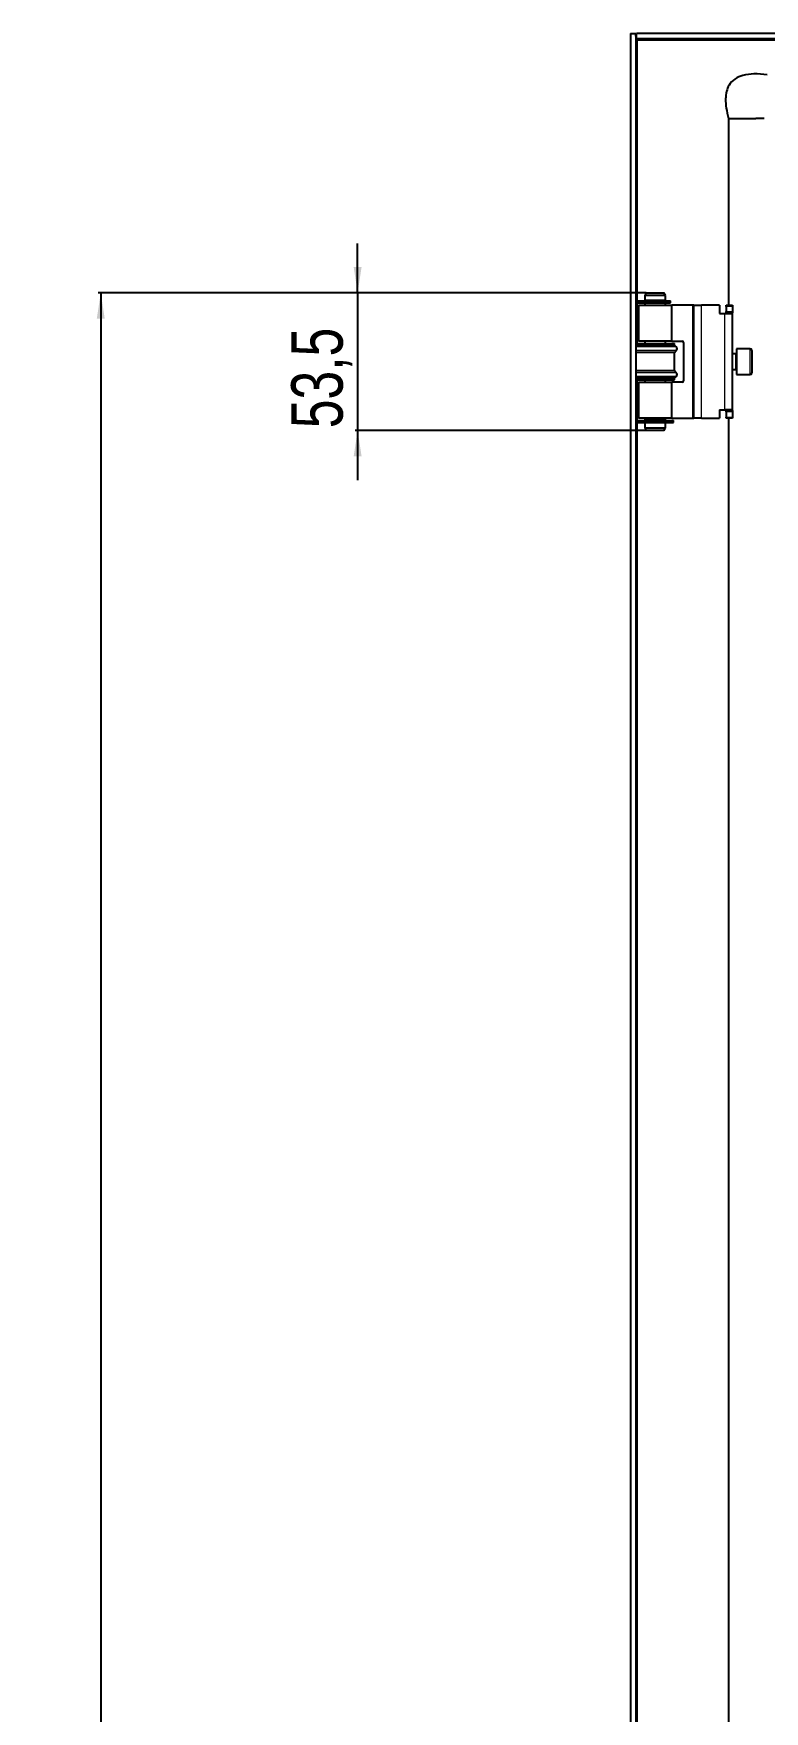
# Model space of a CAD drawing. Header units: millimetres. Extents: x -188 to 1345, y -1228 to 1043.
# Drawn here: x 587 to 871, y 203 to 855 of the extents above; entities that cross this region are included whole.
import ezdxf

# ---------------------------------------------------------------- set-up
doc = ezdxf.new("R2010")
doc.units = ezdxf.units.MM
doc.layers.add('FORMAT', color=7, linetype='Continuous')
doc.styles.add('SLDTEXTSTYLE0', font='TXT', dxfattribs={"width": 0.75})
doc.dimstyles.new('SLDDIMSTYLE0', dxfattribs={"dimtxt": 20, "dimasz": 10, "dimexe": 0, "dimexo": 0.0625, "dimgap": 5, "dimtad": 2, "dimdec": 1, "dimrnd": 1e-09, "dimzin": 12, "dimdsep": 46, "dimtxsty": 'SLDTEXTSTYLE0', "dimsah": 1, "dimcen": 0.09, "dimadec": 0, "dimazin": 3, "dimtfac": 1, "dimtofl": 0, "dimtmove": 0, "dimatfit": 3, "dimfxl": 0, "dimfrac": 2, "dimtolj": 1, "dimtzin": 12, "dimarcsym": 0})
doc.dimstyles.new('SLDDIMSTYLE1', dxfattribs={"dimtxt": 20, "dimasz": 10, "dimexe": 0, "dimexo": 0.0625, "dimgap": 5, "dimtad": 2, "dimdec": 1, "dimrnd": 1e-09, "dimzin": 12, "dimdsep": 46, "dimtxsty": 'SLDTEXTSTYLE0', "dimsah": 1, "dimcen": 0.09, "dimadec": 0, "dimazin": 3, "dimtfac": 1, "dimtmove": 0, "dimatfit": 0, "dimfxl": 0, "dimfrac": 2, "dimtolj": 1, "dimtzin": 12, "dimarcsym": 0})

# ---------------------------------------------------------------- blocks, each defined once
blk = doc.blocks.new('_D_4')
at = {"layer": 'FORMAT'}
for p, q in [((713.21, 754.27), (713.21, 773.5)), ((825.28, 754.27), (712.21, 754.27)), ((713.21, 754.27), (713.21, 700.77)), ((825.28, 700.77), (712.21, 700.77)), ((713.21, 700.77), (713.21, 681.54))]:
    blk.add_line(p, q, dxfattribs=at)
for points in [[(713.21, 754.27), (714.74, 764.27), (711.67, 764.27)], [(713.21, 700.77), (711.67, 690.77), (714.74, 690.77)]]:
    blk.add_solid(points, dxfattribs=at)
at = {"layer": 'FORMAT', "insert": (687.42, 701.66), "char_height": 20, "attachment_point": 1, "rotation": 90, "style": 'SLDTEXTSTYLE0'}
blk.add_mtext('53,5', dxfattribs=at)
blk = doc.blocks.new('_D_7')
at = {"layer": 'FORMAT'}
for p, q in [((825.28, 754.27), (612.48, 754.27)), ((613.48, 754.27), (613.48, -999.23)), ((825.28, -999.23), (612.48, -999.23))]:
    blk.add_line(p, q, dxfattribs=at)
for points in [[(613.48, 754.27), (611.94, 744.27), (615.01, 744.27)], [(613.48, -999.23), (615.01, -989.23), (611.94, -989.23)]]:
    blk.add_solid(points, dxfattribs=at)
at = {"layer": 'FORMAT', "insert": (587.69, -163.12), "char_height": 20, "attachment_point": 1, "rotation": 90, "style": 'SLDTEXTSTYLE0'}
blk.add_mtext('1753,5', dxfattribs=at)

msp = doc.modelspace()

# ---------------------------------------------------------------- linework, layer by layer
at = {"color": 7, "linetype": 'Continuous', "lineweight": 25}
for p, q in [((819.21, 855.02), (819.21, -1099.98)), ((819.21, 855.02), (821.21, 855.02)), ((821.21, 855.02), (821.21, -1099.98)), ((821.51, 853.02), (821.51, 855.02)), ((1210.91, 855.02), (821.51, 855.02)), ((1210.91, 853.02), (821.51, 853.02)), ((821.81, 852.42), (821.61, 853.02)), ((857.21, 822.02), (858.19, 822.02)), ((857.21, 822.02), (857.21, 749.52)), ((858.19, 822.02), (860.64, 822.02)), ((860.64, 822.02), (864.21, 822.02)), ((864.21, 822.02), (867.78, 822.02)), ((821.56, 751.22), (821.56, 750.32)), ((821.56, 751.22), (834.45, 751.22)), ((821.56, 750.32), (834.45, 750.32)), ((825.29, 754.27), (824.71, 753.27)), ((824.71, 753.27), (824.71, 751.27)), ((832.71, 753.27), (824.71, 753.27)), ((829.47, 751.27), (824.71, 751.27)), ((824.71, 750.27), (824.71, 749.52)), ((829.47, 750.27), (824.71, 750.27)), ((825.21, 751.27), (825.21, 751.22)), ((825.21, 750.32), (825.21, 750.27)), ((825.29, 754.27), (832.13, 754.27)), ((832.71, 751.27), (829.47, 751.27)), ((832.71, 750.27), (829.47, 750.27)), ((832.71, 753.27), (832.13, 754.27)), ((832.21, 751.22), (832.21, 751.27)), ((832.21, 750.27), (832.21, 750.32)), ((832.71, 751.27), (832.71, 753.27)), ((832.71, 749.52), (832.71, 750.27)), ((834.45, 751.22), (834.54, 751.22)), ((834.45, 750.32), (834.54, 750.32)), ((834.54, 750.32), (834.54, 751.22)), ((834.54, 751.22), (834.74, 751.22)), ((834.54, 750.32), (834.74, 750.32)), ((834.74, 750.32), (834.74, 751.22)), ((822.26, 749.52), (822.26, 735.52)), ((822.26, 749.52), (835.16, 749.52)), ((835.16, 735.52), (835.16, 749.52)), ((843.26, 749.52), (835.16, 749.52)), ((843.76, 749.52), (843.26, 749.52)), ((843.76, 705.52), (843.76, 749.52)), ((843.76, 749.52), (846.76, 749.52)), ((853.76, 749.52), (846.76, 749.52)), ((853.76, 749.52), (853.76, 746.22)), ((853.76, 746.22), (855.76, 746.22)), ((855.76, 746.22), (858.76, 746.22)), ((856.26, 749.52), (858.76, 749.52)), ((856.26, 749.02), (856.26, 749.52)), ((856.26, 749.02), (856.26, 747.02)), ((856.26, 746.52), (856.26, 747.02)), ((858.76, 746.52), (856.26, 746.52)), ((856.26, 746.52), (856.26, 746.22)), ((858.76, 749.52), (858.76, 749.02)), ((858.76, 749.02), (858.76, 747.02)), ((858.76, 747.02), (858.76, 746.52)), ((858.76, 746.22), (858.76, 746.52)), ((858.76, 708.82), (858.76, 746.22)), ((821.21, 734.52), (836.21, 734.52)), ((836.21, 733.92), (821.21, 733.92)), ((836.21, 731.12), (821.21, 731.12)), ((835.16, 735.52), (822.26, 735.52)), ((824.71, 735.52), (824.71, 734.52)), ((832.71, 734.52), (832.71, 735.52)), ((835.16, 735.52), (839.26, 735.52)), ((836.21, 733.92), (836.21, 734.52)), ((836.91, 733.23), (836.21, 733.92)), ((836.21, 731.12), (836.91, 731.81)), ((836.21, 723.92), (836.21, 731.12)), ((839.76, 735.02), (839.76, 720.02)), ((860.01, 730.52), (858.76, 730.52)), ((865.66, 732.52), (860.26, 732.52)), ((860.26, 732.52), (860.26, 722.52)), ((866.26, 731.92), (866.26, 723.12)), ((836.21, 723.92), (821.21, 723.92)), ((836.91, 723.24), (836.21, 723.92)), ((858.76, 724.52), (860.01, 724.52)), ((836.21, 721.12), (821.21, 721.12)), ((821.21, 720.52), (836.21, 720.52)), ((822.26, 719.52), (822.26, 705.52)), ((822.26, 719.52), (835.16, 719.52)), ((824.71, 720.52), (824.71, 719.52)), ((832.71, 719.52), (832.71, 720.52)), ((835.16, 705.52), (835.16, 719.52)), ((839.26, 719.52), (835.16, 719.52)), ((836.21, 721.12), (836.91, 721.81)), ((836.21, 720.52), (836.21, 721.12)), ((860.26, 722.52), (865.66, 722.52)), ((821.56, 704.72), (821.56, 703.82)), ((821.56, 704.72), (835.86, 704.72)), ((835.16, 705.52), (822.26, 705.52)), ((824.71, 705.52), (824.71, 704.77)), ((829.47, 704.77), (824.71, 704.77)), ((825.21, 704.77), (825.21, 704.72)), ((832.71, 704.77), (829.47, 704.77)), ((832.21, 704.72), (832.21, 704.77)), ((832.71, 704.77), (832.71, 705.52)), ((835.16, 705.52), (843.26, 705.52)), ((835.86, 703.82), (835.86, 704.72)), ((843.26, 705.52), (843.76, 705.52)), ((846.76, 705.52), (843.76, 705.52)), ((846.76, 705.52), (853.76, 705.52)), ((853.76, 708.82), (855.76, 708.82)), ((853.76, 708.82), (853.76, 705.52)), ((858.76, 708.82), (855.76, 708.82)), ((856.26, 708.82), (856.26, 708.52)), ((856.26, 708.52), (858.76, 708.52)), ((856.26, 708.02), (856.26, 708.52)), ((856.26, 708.02), (856.26, 706.02)), ((856.26, 705.52), (856.26, 706.02)), ((858.76, 705.52), (856.26, 705.52)), ((857.21, 705.52), (857.21, 174.52)), ((858.76, 708.52), (858.76, 708.82)), ((858.76, 708.52), (858.76, 708.02)), ((858.76, 708.02), (858.76, 706.02)), ((858.76, 706.02), (858.76, 705.52)), ((821.56, 703.82), (835.86, 703.82)), ((824.71, 703.77), (824.71, 701.77)), ((829.47, 703.77), (824.71, 703.77)), ((824.71, 701.77), (825.29, 700.77)), ((824.71, 701.77), (829.47, 701.77)), ((825.21, 703.82), (825.21, 703.77)), ((829.36, 700.77), (825.29, 700.77)), ((832.13, 700.77), (829.36, 700.77)), ((832.71, 703.77), (829.47, 703.77)), ((829.47, 701.77), (832.71, 701.77)), ((832.13, 700.77), (832.71, 701.77)), ((832.21, 703.77), (832.21, 703.82)), ((832.71, 701.77), (832.71, 703.77))]:
    msp.add_line(p, q, dxfattribs=at)
at = {"color": 8, "linetype": 'Continuous', "lineweight": 18}
for p, q in [((821.81, 751.22), (821.81, 852.42)), ((821.81, 852.42), (917.24, 852.42)), ((821.81, 734.52), (821.81, 750.32)), ((834.45, 751.22), (834.45, 750.32)), ((843.26, 749.52), (843.26, 705.52)), ((846.76, 705.52), (846.76, 749.52)), ((855.76, 708.82), (855.76, 746.22)), ((858.76, 749.02), (856.26, 749.02)), ((856.26, 747.02), (858.76, 747.02)), ((836.91, 733.23), (821.21, 733.23)), ((836.91, 731.81), (821.21, 731.81)), ((860.01, 730.11), (860.01, 730.52)), ((865.66, 722.52), (865.66, 732.52)), ((860.01, 724.52), (860.01, 730.11)), ((836.91, 723.24), (821.21, 723.24)), ((836.91, 721.81), (821.21, 721.81)), ((821.81, 704.72), (821.81, 720.52)), ((858.76, 708.02), (856.26, 708.02)), ((856.26, 706.02), (858.76, 706.02)), ((821.81, 176.22), (821.81, 703.82))]:
    msp.add_line(p, q, dxfattribs=at)
at = {"color": 7, "linetype": 'Continuous', "lineweight": 25}
for centre, radius, start, end in [((836.21, 732.52), 1, 314.427, 45.573), ((839.26, 735.02), 0.5, 0, 90), ((860.01, 730.77), 0.25, 270, 0), ((865.66, 731.92), 0.6, 0, 90), ((860.01, 724.27), 0.25, 360, 90), ((836.21, 722.52), 1, 314.427, 45.573), ((839.26, 720.02), 0.5, 270, 0), ((865.66, 723.12), 0.6, 270, 360)]:
    msp.add_arc(centre, radius, start, end, dxfattribs=at)
for points, knots in [([(821.51, 853.32), (821.48, 853.4), (821.37, 853.72), (821.25, 854.29), (821.22, 854.77), (821.21, 855.02)], [0, 0, 0, 0, 0.141742, 0.566203, 1, 1, 1, 1]), ([(821.51, 853.02), (821.56, 853.02), (821.61, 852.96), (821.71, 852.73), (821.76, 852.58), (821.81, 852.42)], [0, 0, 0, 0, 0.5, 0.5, 1, 1, 1, 1]), ([(872.21, 839.02), (870.48, 839.19), (867.34, 839.49), (863.02, 838.98), (859.58, 837.55), (857.37, 835.23), (856.29, 832.47), (855.97, 829.42), (856.26, 825.86), (856.88, 823.37), (857.21, 822.02)], [0, 0, 0, 0, 0.176713, 0.320911, 0.440308, 0.54837, 0.6374, 0.738878, 0.858543, 1, 1, 1, 1]), ([(871.1, 822.02), (871.07, 822.02), (870.98, 822.02), (870.53, 822.02), (870.23, 822.02)], [0, 0, 0, 0, 0.356727, 1, 1, 1, 1])]:
    msp.add_open_spline(points, degree=3, knots=knots, dxfattribs=at)
msp.add_open_spline([(870.23, 822.02), (869.9, 822.02), (869.24, 822.02), (868.27, 822.02), (867.78, 822.02)], degree=3, dxfattribs=at)

# ---------------------------------------------------------------- dimensions: what is measured, and where the dimension line sits
at = {"layer": 'FORMAT'}
for base, p2, dimstyle, picture, middle in [((713.21, 700.77), (825.29, 700.77), 'SLDDIMSTYLE1', '_D_4', (713.21, 727.52)), ((613.48, -999.23), (825.29, -999.23), 'SLDDIMSTYLE0', '_D_7', (613.48, -122.48))]:
    dim = msp.add_linear_dim(base=base, p1=(825.29, 754.27), p2=p2, angle=90, dimstyle=dimstyle, dxfattribs=at)
    dim.commit()
    dim.dimension.update_dxf_attribs({"geometry": picture, "text_midpoint": middle, "dimtype": 160})

doc.saveas('drawing.dxf')
